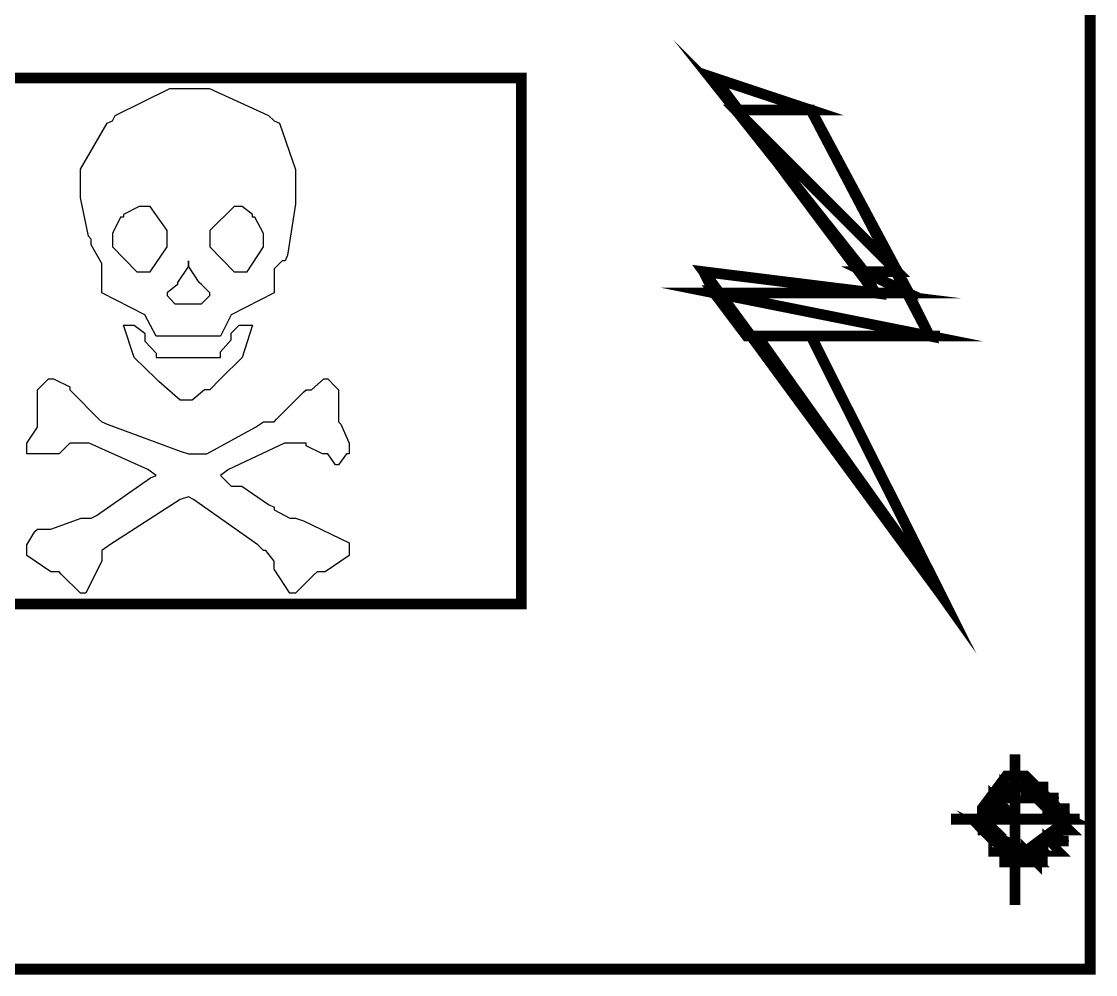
# Model space of a CAD drawing. Extents: x 0 to 210, y 0 to 297.
# Drawn here: x 86.582 to 90.823, y 197.801 to 201.563 of the extents above; entities that cross this region are included whole.
import ezdxf

# ---------------------------------------------------------------- set-up
doc = ezdxf.new("R2010")
doc.units = 0
doc.header["$MEASUREMENT"] = 0
doc.layers.add('C00-00-00-BLACK', color=7, linetype='Continuous')

msp = doc.modelspace()

# ---------------------------------------------------------------- linework, layer by layer
at = {"layer": 'C00-00-00-BLACK', "const_width": 0.0423}
for points in [[(83.5918, 197.822), (90.8018, 197.822), (90.8018, 203.163), (83.5918, 203.163), (83.5918, 197.822)], [(89.4031, 201.213), (90.0409, 200.575), (89.91, 200.575), (89.4031, 201.213)], [(85.9261, 201.34), (85.9261, 199.263), (88.5553, 199.263), (88.5553, 201.34), (85.9261, 201.34)], [(89.3177, 201.34), (89.9527, 200.491), (89.2761, 200.575), (90.2092, 199.306), (89.6994, 200.321), (90.1679, 200.321), (89.6994, 201.213), (89.3177, 201.34)], [(89.3177, 201.34), (89.6994, 201.213), (89.4031, 201.213), (89.3177, 201.34)], [(89.6994, 201.213), (89.4031, 201.213), (90.0409, 200.575), (89.6994, 201.213)], [(89.2761, 200.575), (89.9527, 200.491), (89.3177, 200.491), (89.2761, 200.575)], [(90.0409, 200.575), (89.91, 200.575), (90.0825, 200.491), (90.0409, 200.575)], [(89.91, 200.575), (90.0825, 200.491), (89.9527, 200.491), (89.91, 200.575)], [(90.0825, 200.491), (89.3177, 200.491), (90.1679, 200.321), (90.0825, 200.491)], [(89.3177, 200.491), (90.1679, 200.321), (89.4457, 200.321), (89.3177, 200.491)], [(89.4457, 200.321), (89.487, 200.321), (89.6994, 200.321), (89.4457, 200.321)], [(89.4457, 200.321), (89.6994, 200.321), (89.7421, 200.321), (89.4457, 200.321)], [(89.487, 200.321), (89.6994, 200.321), (90.2092, 199.306), (89.487, 200.321)], [(89.6994, 200.321), (90.1679, 200.321), (90.2092, 200.321), (89.6994, 200.321)], [(90.6748, 198.414), (90.6748, 198.457), (90.5468, 198.584), (90.5041, 198.584), (90.4709, 198.584), (90.376, 198.457), (90.376, 198.414), (90.376, 198.382), (90.4709, 198.287), (90.5041, 198.287), (90.5468, 198.287), (90.6748, 198.382), (90.6748, 198.414)], [(90.6748, 198.414), (90.6748, 198.457), (90.5468, 198.584), (90.5041, 198.584), (90.4709, 198.584), (90.376, 198.457), (90.376, 198.414), (90.376, 198.382), (90.4709, 198.287), (90.5041, 198.287), (90.5468, 198.287), (90.6748, 198.382), (90.6748, 198.414)], [(90.6748, 198.414), (90.6748, 198.457), (90.5468, 198.584), (90.5041, 198.584), (90.4709, 198.584), (90.376, 198.457), (90.376, 198.414), (90.376, 198.382), (90.4709, 198.287), (90.5041, 198.287), (90.5468, 198.287), (90.6748, 198.382), (90.6748, 198.414)], [(90.4642, 198.498), (90.5055, 198.498), (90.4642, 198.541), (90.4642, 198.498)], [(90.5055, 198.541), (90.4642, 198.541), (90.5055, 198.541), (90.5055, 198.541)], [(90.4642, 198.498), (90.4642, 198.541), (90.5055, 198.541), (90.4642, 198.498)], [(90.5055, 198.541), (90.5482, 198.541), (90.5482, 198.541), (90.5055, 198.541)], [(90.5055, 198.541), (90.5482, 198.541), (90.5482, 198.541), (90.5055, 198.541)], [(90.5055, 198.541), (90.5482, 198.541), (90.5909, 198.541), (90.5055, 198.541)], [(90.5482, 198.541), (90.5909, 198.541), (90.5055, 198.541), (90.5482, 198.541)], [(90.5482, 198.541), (90.5055, 198.541), (90.5482, 198.541)], [(90.5055, 198.541), (90.5482, 198.541), (90.5909, 198.541), (90.5055, 198.541)], [(90.5482, 198.541), (90.5909, 198.541), (90.5055, 198.541), (90.5482, 198.541)], [(90.5055, 198.541), (90.5055, 198.541)], [(90.5909, 198.541), (90.5482, 198.541), (90.5909, 198.498), (90.5909, 198.541)], [(90.5482, 198.541), (90.5909, 198.498), (90.5482, 198.498), (90.5482, 198.541)], [(90.5482, 198.541), (90.5937, 198.541), (90.6364, 198.541), (90.5482, 198.541)], [(90.5937, 198.541), (90.6364, 198.541), (90.5482, 198.541), (90.5937, 198.541)], [(90.4215, 198.498), (90.4215, 198.456), (90.4642, 198.456), (90.4215, 198.498)], [(90.4215, 198.456), (90.4642, 198.456), (90.4215, 198.498), (90.4215, 198.456)], [(90.4642, 198.498), (90.4215, 198.498), (90.4642, 198.498), (90.4642, 198.498)], [(90.4215, 198.498), (90.4215, 198.498)], [(90.4215, 198.498), (90.4642, 198.498), (90.5055, 198.498), (90.4215, 198.498)], [(90.4215, 198.498), (90.4642, 198.498), (90.4642, 198.498), (90.4215, 198.498)], [(90.4215, 198.498), (90.4642, 198.498), (90.4642, 198.498), (90.4215, 198.498)], [(90.4642, 198.498), (90.5055, 198.498), (90.5055, 198.498), (90.4642, 198.498)], [(90.4642, 198.498), (90.5055, 198.498), (90.5055, 198.498), (90.4642, 198.498)], [(90.4642, 198.498), (90.5055, 198.498), (90.5055, 198.498), (90.4642, 198.498)], [(90.4642, 198.498), (90.5055, 198.498), (90.5055, 198.498), (90.4642, 198.498)], [(90.4642, 198.498), (90.4642, 198.498)], [(90.5909, 198.498), (90.5482, 198.498), (90.5909, 198.498)], [(90.5482, 198.498), (90.5909, 198.498), (90.6336, 198.498), (90.5482, 198.498)], [(90.6748, 198.414), (90.7175, 198.414), (90.6336, 198.456), (90.6748, 198.414)], [(90.5909, 198.498), (90.6336, 198.498), (90.6336, 198.498), (90.5909, 198.498)], [(90.5909, 198.498), (90.6336, 198.498), (90.6336, 198.498), (90.5909, 198.498)], [(90.5909, 198.498), (90.6336, 198.498), (90.6336, 198.498), (90.5909, 198.498)], [(90.5909, 198.498), (90.6336, 198.498), (90.6336, 198.498), (90.5909, 198.498)], [(90.5909, 198.498), (90.6364, 198.498), (90.6776, 198.498), (90.5909, 198.498)], [(90.6364, 198.498), (90.6776, 198.498), (90.5909, 198.498), (90.6364, 198.498)], [(90.6336, 198.498), (90.6336, 198.456), (90.6748, 198.456), (90.6336, 198.498)], [(90.6336, 198.456), (90.6748, 198.456), (90.6336, 198.498), (90.6336, 198.456)], [(90.6336, 198.498), (90.6748, 198.498), (90.6748, 198.498), (90.6336, 198.498)], [(90.6336, 198.498), (90.6748, 198.498), (90.6748, 198.498), (90.6336, 198.498)], [(90.4215, 198.456), (90.3785, 198.414), (90.4215, 198.414), (90.4215, 198.456)], [(90.3785, 198.414), (90.4215, 198.414), (90.4215, 198.456), (90.3785, 198.414)], [(90.4215, 198.456), (90.4642, 198.456), (90.4642, 198.456), (90.4215, 198.456)], [(90.4215, 198.456), (90.4642, 198.456), (90.4642, 198.456), (90.4215, 198.456)], [(90.4215, 198.456), (90.4642, 198.456), (90.4642, 198.456), (90.4215, 198.456)], [(90.4215, 198.456), (90.4642, 198.456), (90.4642, 198.456), (90.4215, 198.456)], [(90.6748, 198.414), (90.6336, 198.456), (90.6748, 198.456), (90.6748, 198.414)], [(90.6336, 198.456), (90.6748, 198.456), (90.6748, 198.456), (90.6336, 198.456)], [(90.6336, 198.456), (90.6748, 198.456), (90.6748, 198.456), (90.6336, 198.456)], [(90.6336, 198.456), (90.6748, 198.456), (90.6748, 198.456), (90.6336, 198.456)], [(90.6336, 198.456), (90.6748, 198.456), (90.6748, 198.456), (90.6336, 198.456)], [(90.6336, 198.456), (90.6776, 198.456), (90.7203, 198.456), (90.6336, 198.456)], [(90.6776, 198.456), (90.7203, 198.456), (90.6336, 198.456), (90.6776, 198.456)], [(90.3785, 198.372), (90.4215, 198.328), (90.4642, 198.328), (90.3785, 198.372)], [(90.4215, 198.328), (90.4642, 198.328), (90.3785, 198.372), (90.4215, 198.328)], [(90.3785, 198.414), (90.3785, 198.372), (90.4215, 198.372), (90.3785, 198.414)], [(90.3785, 198.372), (90.4215, 198.372), (90.3785, 198.414), (90.3785, 198.372)], [(90.3785, 198.414), (90.4215, 198.414), (90.4215, 198.414), (90.3785, 198.414)], [(90.3785, 198.414), (90.4215, 198.414), (90.4215, 198.414), (90.3785, 198.414)], [(90.3785, 198.414), (90.4215, 198.414), (90.4215, 198.414), (90.3785, 198.414)], [(90.3785, 198.414), (90.4215, 198.414), (90.4215, 198.414), (90.3785, 198.414)], [(90.3785, 198.414), (90.4215, 198.414), (90.4215, 198.414), (90.3785, 198.414)], [(90.3785, 198.414), (90.4215, 198.414), (90.4215, 198.414), (90.3785, 198.414)], [(90.6748, 198.414), (90.6748, 198.372), (90.7175, 198.372), (90.6748, 198.414)], [(90.6748, 198.372), (90.7175, 198.372), (90.6748, 198.414), (90.6748, 198.372)], [(90.6748, 198.414), (90.7175, 198.414), (90.7175, 198.414), (90.6748, 198.414)], [(90.6748, 198.414), (90.7175, 198.414), (90.7175, 198.414), (90.6748, 198.414)], [(90.6748, 198.414), (90.7175, 198.414), (90.7175, 198.414), (90.6748, 198.414)], [(90.6748, 198.414), (90.7175, 198.414), (90.7175, 198.414), (90.6748, 198.414)], [(90.3785, 198.372), (90.4215, 198.372), (90.4215, 198.372), (90.3785, 198.372)], [(90.3785, 198.372), (90.4215, 198.372), (90.4215, 198.372), (90.3785, 198.372)], [(90.3785, 198.372), (90.4215, 198.372), (90.4215, 198.372), (90.3785, 198.372)], [(90.3785, 198.372), (90.4215, 198.372), (90.4215, 198.372), (90.3785, 198.372)], [(90.3785, 198.372), (90.4215, 198.372), (90.4215, 198.372), (90.3785, 198.372)], [(90.3785, 198.372), (90.4215, 198.372), (90.4215, 198.372), (90.3785, 198.372)], [(90.6748, 198.372), (90.6748, 198.328), (90.6336, 198.328), (90.6748, 198.372)], [(90.6748, 198.372), (90.7175, 198.372), (90.7175, 198.372), (90.6748, 198.372)], [(90.6748, 198.372), (90.7175, 198.372), (90.7175, 198.372), (90.6748, 198.372)], [(90.6748, 198.328), (90.6748, 198.372), (90.6748, 198.328)], [(90.4215, 198.328), (90.4215, 198.287), (90.4642, 198.287), (90.4215, 198.328)], [(90.4215, 198.287), (90.4642, 198.287), (90.4215, 198.328), (90.4215, 198.287)], [(90.4215, 198.328), (90.4642, 198.328), (90.4642, 198.328), (90.4215, 198.328)], [(90.4215, 198.328), (90.4642, 198.328), (90.4642, 198.328), (90.4215, 198.328)], [(90.4215, 198.328), (90.4642, 198.328), (90.4642, 198.328), (90.4215, 198.328)], [(90.4215, 198.328), (90.4642, 198.328), (90.4642, 198.328), (90.4215, 198.328)], [(90.6336, 198.328), (90.6336, 198.287), (90.6748, 198.287), (90.6336, 198.328)], [(90.6336, 198.287), (90.6748, 198.287), (90.6336, 198.328), (90.6336, 198.287)], [(90.6336, 198.328), (90.6336, 198.328)], [(90.6336, 198.328), (90.6748, 198.328), (90.7175, 198.328), (90.6336, 198.328)], [(90.6336, 198.328), (90.6748, 198.328), (90.6748, 198.328), (90.6336, 198.328)], [(90.6336, 198.328), (90.6748, 198.328), (90.6748, 198.328), (90.6336, 198.328)], [(90.6336, 198.328), (90.6748, 198.328), (90.6748, 198.328), (90.6336, 198.328)], [(90.6336, 198.328), (90.6748, 198.328), (90.6748, 198.328), (90.6336, 198.328)], [(90.4215, 198.287), (90.4642, 198.287), (90.4642, 198.287), (90.4215, 198.287)], [(90.4215, 198.287), (90.4642, 198.287), (90.4642, 198.287), (90.4215, 198.287)], [(90.4215, 198.287), (90.4667, 198.287), (90.5083, 198.287), (90.4215, 198.287)], [(90.4667, 198.287), (90.5083, 198.287), (90.4215, 198.287), (90.4667, 198.287)], [(90.4215, 198.287), (90.4667, 198.287), (90.5083, 198.287), (90.4215, 198.287)], [(90.4667, 198.287), (90.5083, 198.287), (90.4215, 198.287), (90.4667, 198.287)], [(90.4642, 198.287), (90.5055, 198.245), (90.4642, 198.245), (90.4642, 198.287)], [(90.4642, 198.287), (90.5055, 198.287), (90.5055, 198.287), (90.4642, 198.287)], [(90.4642, 198.287), (90.5055, 198.287), (90.5055, 198.287), (90.4642, 198.287)], [(90.4642, 198.287), (90.5055, 198.287), (90.5055, 198.287), (90.4642, 198.287)], [(90.4642, 198.287), (90.5055, 198.287), (90.5055, 198.287), (90.4642, 198.287)], [(90.5055, 198.245), (90.4642, 198.287), (90.5055, 198.245)], [(90.5909, 198.287), (90.5482, 198.287), (90.5909, 198.245), (90.5909, 198.287)], [(90.5482, 198.287), (90.5909, 198.245), (90.5482, 198.245), (90.5482, 198.287)], [(90.5909, 198.287), (90.5482, 198.287), (90.5909, 198.287), (90.5909, 198.287)], [(90.6336, 198.287), (90.5909, 198.287), (90.6336, 198.287), (90.6336, 198.287)], [(90.5909, 198.287), (90.6336, 198.287), (90.6336, 198.287), (90.5909, 198.287)], [(90.5909, 198.287), (90.6336, 198.287), (90.6336, 198.287), (90.5909, 198.287)], [(90.5909, 198.287), (90.6336, 198.287), (90.6336, 198.287), (90.5909, 198.287)], [(90.5909, 198.287), (90.6336, 198.287), (90.6336, 198.287), (90.5909, 198.287)], [(90.5909, 198.287), (90.6336, 198.287), (90.6336, 198.287), (90.5909, 198.287)], [(90.5909, 198.287), (90.5909, 198.287)], [(90.6336, 198.287), (90.6748, 198.287), (90.6748, 198.287), (90.6336, 198.287)], [(90.6336, 198.287), (90.6748, 198.287), (90.6748, 198.287), (90.6336, 198.287)], [(90.4642, 198.245), (90.5083, 198.245), (90.551, 198.245), (90.4642, 198.245)], [(90.5083, 198.245), (90.551, 198.245), (90.4642, 198.245), (90.5083, 198.245)], [(90.5055, 198.245), (90.5482, 198.245), (90.5909, 198.245), (90.5055, 198.245)], [(90.5482, 198.245), (90.5909, 198.245), (90.5055, 198.245), (90.5482, 198.245)], [(90.5482, 198.245), (90.5055, 198.245), (90.5482, 198.245)], [(90.5055, 198.245), (90.5482, 198.245), (90.5909, 198.245), (90.5055, 198.245)], [(90.5482, 198.245), (90.5909, 198.245), (90.5055, 198.245), (90.5482, 198.245)], [(90.5482, 198.245), (90.5055, 198.245), (90.5482, 198.245)], [(90.5055, 198.245), (90.5482, 198.245), (90.5909, 198.245), (90.5055, 198.245)], [(90.5482, 198.245), (90.5482, 198.245)], [(90.5482, 198.245), (90.5909, 198.245), (90.6336, 198.245), (90.5482, 198.245)], [(90.5482, 198.245), (90.5909, 198.245), (90.5909, 198.245), (90.5482, 198.245)], [(90.5482, 198.245), (90.5909, 198.245), (90.5909, 198.245), (90.5482, 198.245)]]:
    msp.add_lwpolyline(points, close=True, dxfattribs=at)
at = {"layer": 'C00-00-00-BLACK'}
for points in [[(89.3177, 201.34), (89.6994, 201.213), (89.4031, 201.213), (89.3177, 201.34)], [(87.4102, 200.405), (87.3675, 200.321), (87.3358, 200.321), (87.2642, 200.321), (87.2409, 200.321), (87.2187, 200.321), (87.1721, 200.321), (87.1569, 200.321), (87.1569, 200.321), (87.1142, 200.321), (87.1142, 200.321), (87.0687, 200.405), (86.899, 200.491), (86.899, 200.575), (86.899, 200.608), (86.8578, 200.681), (86.8578, 200.704), (86.8468, 200.715), (86.8151, 200.867), (86.8151, 200.916), (86.8151, 200.98), (86.9199, 201.161), (86.9417, 201.17), (86.9516, 201.192), (87.1679, 201.298), (87.2409, 201.298), (87.3248, 201.298), (87.5577, 201.192), (87.5799, 201.17), (87.6004, 201.161), (87.6639, 200.979), (87.6639, 200.916), (87.6639, 200.842), (87.6321, 200.64), (87.6226, 200.618), (87.6117, 200.618), (87.5799, 200.586), (87.5799, 200.575), (87.5799, 200.491), (87.4102, 200.405)], [(89.6994, 201.213), (89.4031, 201.213), (90.0409, 200.575), (89.6994, 201.213)], [(89.4031, 201.213), (90.0409, 200.575), (89.91, 200.575), (89.4031, 201.213)], [(86.9417, 200.704), (86.9417, 200.673), (87.037, 200.575), (87.0687, 200.575), (87.0906, 200.575), (87.1569, 200.673), (87.1569, 200.704), (87.1569, 200.738), (87.0906, 200.833), (87.0687, 200.833), (87.0465, 200.833), (86.9844, 200.801), (86.9844, 200.79), (86.9735, 200.79), (86.9417, 200.726), (86.9417, 200.704)], [(87.3263, 200.704), (87.3263, 200.673), (87.4215, 200.575), (87.4529, 200.575), (87.4737, 200.575), (87.5372, 200.673), (87.5372, 200.704), (87.5372, 200.726), (87.5041, 200.79), (87.4945, 200.79), (87.4945, 200.801), (87.4529, 200.833), (87.4529, 200.833), (87.4215, 200.833), (87.3263, 200.738), (87.3263, 200.704)], [(87.2409, 200.618), (87.2409, 200.597), (87.1982, 200.533), (87.1982, 200.533), (87.1982, 200.524), (87.1569, 200.491), (87.1569, 200.491), (87.1569, 200.481), (87.1873, 200.448), (87.1982, 200.448), (87.1982, 200.448), (87.1982, 200.448), (87.1982, 200.448), (87.1982, 200.448), (87.2409, 200.448), (87.2409, 200.448), (87.2409, 200.448), (87.2836, 200.448), (87.2836, 200.448), (87.2931, 200.448), (87.3263, 200.481), (87.3263, 200.491), (87.3263, 200.491), (87.2931, 200.524), (87.2836, 200.533), (87.2836, 200.533), (87.2409, 200.597), (87.2409, 200.618)], [(89.2761, 200.575), (89.9527, 200.491), (89.3177, 200.491), (89.2761, 200.575)], [(90.0409, 200.575), (89.91, 200.575), (90.0825, 200.491), (90.0409, 200.575)], [(89.91, 200.575), (90.0825, 200.491), (89.9527, 200.491), (89.91, 200.575)], [(90.0825, 200.491), (89.3177, 200.491), (90.1679, 200.321), (90.0825, 200.491)], [(89.3177, 200.491), (90.1679, 200.321), (89.4457, 200.321), (89.3177, 200.491)], [(87.4945, 200.364), (87.4529, 200.237), (87.3675, 200.152), (87.3675, 200.152), (87.3263, 200.109), (87.3263, 200.109), (87.3044, 200.109), (87.2561, 200.068), (87.2409, 200.068), (87.2091, 200.068), (87.1238, 200.142), (87.1142, 200.152), (87.0271, 200.237), (86.9844, 200.364), (87.0271, 200.364), (87.0271, 200.364), (87.0687, 200.332), (87.0687, 200.321), (87.0687, 200.301), (87.1142, 200.254), (87.1142, 200.237), (87.1456, 200.237), (87.2162, 200.237), (87.2409, 200.237), (87.2726, 200.237), (87.3428, 200.237), (87.3675, 200.237), (87.3675, 200.259), (87.4102, 200.306), (87.4102, 200.321), (87.4102, 200.332), (87.442, 200.364), (87.4529, 200.364), (87.4945, 200.364)], [(89.4457, 200.321), (89.487, 200.321), (89.6994, 200.321), (89.4457, 200.321)], [(89.4457, 200.321), (89.6994, 200.321), (89.7421, 200.321), (89.4457, 200.321)], [(89.487, 200.321), (89.6994, 200.321), (90.2092, 199.306), (89.487, 200.321)], [(89.6994, 200.321), (90.1679, 200.321), (90.2092, 200.321), (89.6994, 200.321)], [(87.2409, 199.856), (87.3139, 199.856), (87.5055, 199.962), (87.5372, 199.982), (87.5372, 199.982), (87.5799, 199.982), (87.5799, 199.982), (87.5894, 199.993), (87.6956, 200.099), (87.7066, 200.109), (87.7274, 200.109), (87.7757, 200.152), (87.7919, 200.152), (87.7919, 200.152), (87.8223, 200.12), (87.8336, 200.109), (87.8336, 200.109), (87.8336, 200.079), (87.8336, 200.068), (87.8336, 200.068), (87.8336, 200.004), (87.8336, 199.982), (87.8431, 199.973), (87.8762, 199.898), (87.8762, 199.898), (87.8762, 199.898), (87.8762, 199.856), (87.8762, 199.856), (87.8649, 199.856), (87.8336, 199.813), (87.8336, 199.813), (87.8223, 199.813), (87.7919, 199.856), (87.7919, 199.856), (87.7701, 199.856), (87.7066, 199.888), (87.7066, 199.898), (87.6212, 199.898), (87.3993, 199.794), (87.3675, 199.771), (87.3675, 199.771), (87.4102, 199.729), (87.4102, 199.729), (87.4518, 199.729), (87.5577, 199.656), (87.5799, 199.645), (87.5799, 199.635), (87.642, 199.602), (87.6639, 199.602), (87.6956, 199.592), (87.8762, 199.505), (87.8762, 199.475), (87.8762, 199.455), (87.781, 199.39), (87.7492, 199.39), (87.7383, 199.38), (87.6639, 199.306), (87.6639, 199.306), (87.642, 199.306), (87.5799, 199.401), (87.5799, 199.432), (87.5799, 199.432), (87.5467, 199.475), (87.5372, 199.475), (87.515, 199.497), (87.2613, 199.676), (87.2409, 199.686), (87.2091, 199.676), (86.9308, 199.497), (86.899, 199.475), (86.899, 199.434), (86.8355, 199.306), (86.8151, 199.306), (86.8151, 199.306), (86.7406, 199.38), (86.7311, 199.39), (86.698, 199.39), (86.6027, 199.455), (86.6027, 199.475), (86.6027, 199.497), (86.6345, 199.549), (86.6454, 199.559), (86.698, 199.559), (86.8179, 199.602), (86.8578, 199.602), (86.8786, 199.613), (87.092, 199.762), (87.1142, 199.771), (87.0811, 199.794), (86.8497, 199.898), (86.7724, 199.898), (86.7724, 199.898), (86.7311, 199.856), (86.7311, 199.856), (86.7311, 199.856), (86.6881, 199.856), (86.6881, 199.856), (86.6662, 199.856), (86.6179, 199.856), (86.6027, 199.856), (86.6027, 199.856), (86.6027, 199.898), (86.6027, 199.898), (86.6027, 199.898), (86.6454, 199.962), (86.6454, 199.982), (86.6454, 200.004), (86.6454, 200.068), (86.6454, 200.068), (86.6454, 200.068), (86.6454, 200.109), (86.6454, 200.109), (86.6454, 200.109), (86.6881, 200.152), (86.6881, 200.152), (86.7089, 200.152), (86.7724, 200.12), (86.7724, 200.109), (86.7819, 200.099), (86.8881, 199.993), (86.899, 199.982), (86.9199, 199.973), (87.2091, 199.867), (87.2409, 199.856)], [(90.5055, 198.541), (90.4642, 198.541), (90.5055, 198.541), (90.5055, 198.541)], [(90.4642, 198.498), (90.5055, 198.498), (90.4642, 198.541), (90.4642, 198.498)], [(90.4642, 198.498), (90.4642, 198.541), (90.5055, 198.541), (90.4642, 198.498)], [(90.5055, 198.541), (90.5482, 198.541), (90.5482, 198.541), (90.5055, 198.541)], [(90.5055, 198.541), (90.5482, 198.541), (90.5482, 198.541), (90.5055, 198.541)], [(90.5055, 198.541), (90.5482, 198.541), (90.5909, 198.541), (90.5055, 198.541)], [(90.5482, 198.541), (90.5909, 198.541), (90.5055, 198.541), (90.5482, 198.541)], [(90.5482, 198.541), (90.5055, 198.541), (90.5482, 198.541)], [(90.5055, 198.541), (90.5482, 198.541), (90.5909, 198.541), (90.5055, 198.541)], [(90.5482, 198.541), (90.5909, 198.541), (90.5055, 198.541), (90.5482, 198.541)], [(90.5482, 198.541), (90.5937, 198.541), (90.6364, 198.541), (90.5482, 198.541)], [(90.5937, 198.541), (90.6364, 198.541), (90.5482, 198.541), (90.5937, 198.541)], [(90.5909, 198.541), (90.5482, 198.541), (90.5909, 198.498), (90.5909, 198.541)], [(90.5482, 198.541), (90.5909, 198.498), (90.5482, 198.498), (90.5482, 198.541)], [(90.4642, 198.498), (90.4215, 198.498), (90.4642, 198.498), (90.4642, 198.498)], [(90.4215, 198.498), (90.4642, 198.498), (90.5055, 198.498), (90.4215, 198.498)], [(90.4215, 198.498), (90.4642, 198.498), (90.4642, 198.498), (90.4215, 198.498)], [(90.4215, 198.498), (90.4642, 198.498), (90.4642, 198.498), (90.4215, 198.498)], [(90.4215, 198.498), (90.4215, 198.456), (90.4642, 198.456), (90.4215, 198.498)], [(90.4215, 198.456), (90.4642, 198.456), (90.4215, 198.498), (90.4215, 198.456)], [(90.4642, 198.498), (90.5055, 198.498), (90.5055, 198.498), (90.4642, 198.498)], [(90.4642, 198.498), (90.5055, 198.498), (90.5055, 198.498), (90.4642, 198.498)], [(90.4642, 198.498), (90.5055, 198.498), (90.5055, 198.498), (90.4642, 198.498)], [(90.4642, 198.498), (90.5055, 198.498), (90.5055, 198.498), (90.4642, 198.498)], [(90.5909, 198.498), (90.5482, 198.498), (90.5909, 198.498)], [(90.5482, 198.498), (90.5909, 198.498), (90.6336, 198.498), (90.5482, 198.498)], [(90.5909, 198.498), (90.6336, 198.498), (90.6336, 198.498), (90.5909, 198.498)], [(90.5909, 198.498), (90.6336, 198.498), (90.6336, 198.498), (90.5909, 198.498)], [(90.5909, 198.498), (90.6336, 198.498), (90.6336, 198.498), (90.5909, 198.498)], [(90.5909, 198.498), (90.6336, 198.498), (90.6336, 198.498), (90.5909, 198.498)], [(90.5909, 198.498), (90.6364, 198.498), (90.6776, 198.498), (90.5909, 198.498)], [(90.6364, 198.498), (90.6776, 198.498), (90.5909, 198.498), (90.6364, 198.498)], [(90.6336, 198.498), (90.6748, 198.498), (90.6748, 198.498), (90.6336, 198.498)], [(90.6336, 198.498), (90.6748, 198.498), (90.6748, 198.498), (90.6336, 198.498)], [(90.6336, 198.498), (90.6336, 198.456), (90.6748, 198.456), (90.6336, 198.498)], [(90.6336, 198.456), (90.6748, 198.456), (90.6336, 198.498), (90.6336, 198.456)], [(90.4215, 198.456), (90.3785, 198.414), (90.4215, 198.414), (90.4215, 198.456)], [(90.3785, 198.414), (90.4215, 198.414), (90.4215, 198.456), (90.3785, 198.414)], [(90.4215, 198.456), (90.4642, 198.456), (90.4642, 198.456), (90.4215, 198.456)], [(90.4215, 198.456), (90.4642, 198.456), (90.4642, 198.456), (90.4215, 198.456)], [(90.4215, 198.456), (90.4642, 198.456), (90.4642, 198.456), (90.4215, 198.456)], [(90.4215, 198.456), (90.4642, 198.456), (90.4642, 198.456), (90.4215, 198.456)], [(90.6336, 198.456), (90.6748, 198.456), (90.6748, 198.456), (90.6336, 198.456)], [(90.6336, 198.456), (90.6748, 198.456), (90.6748, 198.456), (90.6336, 198.456)], [(90.6336, 198.456), (90.6748, 198.456), (90.6748, 198.456), (90.6336, 198.456)], [(90.6336, 198.456), (90.6748, 198.456), (90.6748, 198.456), (90.6336, 198.456)], [(90.6336, 198.456), (90.6776, 198.456), (90.7203, 198.456), (90.6336, 198.456)], [(90.6776, 198.456), (90.7203, 198.456), (90.6336, 198.456), (90.6776, 198.456)], [(90.6748, 198.414), (90.7175, 198.414), (90.6336, 198.456), (90.6748, 198.414)], [(90.6748, 198.414), (90.6336, 198.456), (90.6748, 198.456), (90.6748, 198.414)], [(90.3785, 198.414), (90.4215, 198.414), (90.4215, 198.414), (90.3785, 198.414)], [(90.3785, 198.414), (90.4215, 198.414), (90.4215, 198.414), (90.3785, 198.414)], [(90.3785, 198.414), (90.4215, 198.414), (90.4215, 198.414), (90.3785, 198.414)], [(90.3785, 198.414), (90.4215, 198.414), (90.4215, 198.414), (90.3785, 198.414)], [(90.3785, 198.414), (90.4215, 198.414), (90.4215, 198.414), (90.3785, 198.414)], [(90.3785, 198.414), (90.4215, 198.414), (90.4215, 198.414), (90.3785, 198.414)], [(90.3785, 198.414), (90.3785, 198.372), (90.4215, 198.372), (90.3785, 198.414)], [(90.3785, 198.372), (90.4215, 198.372), (90.3785, 198.414), (90.3785, 198.372)], [(90.6748, 198.414), (90.7175, 198.414), (90.7175, 198.414), (90.6748, 198.414)], [(90.6748, 198.414), (90.7175, 198.414), (90.7175, 198.414), (90.6748, 198.414)], [(90.6748, 198.414), (90.7175, 198.414), (90.7175, 198.414), (90.6748, 198.414)], [(90.6748, 198.414), (90.7175, 198.414), (90.7175, 198.414), (90.6748, 198.414)], [(90.6748, 198.414), (90.6748, 198.372), (90.7175, 198.372), (90.6748, 198.414)], [(90.6748, 198.372), (90.7175, 198.372), (90.6748, 198.414), (90.6748, 198.372)], [(90.3785, 198.372), (90.4215, 198.372), (90.4215, 198.372), (90.3785, 198.372)], [(90.3785, 198.372), (90.4215, 198.372), (90.4215, 198.372), (90.3785, 198.372)], [(90.3785, 198.372), (90.4215, 198.372), (90.4215, 198.372), (90.3785, 198.372)], [(90.3785, 198.372), (90.4215, 198.372), (90.4215, 198.372), (90.3785, 198.372)], [(90.3785, 198.372), (90.4215, 198.372), (90.4215, 198.372), (90.3785, 198.372)], [(90.3785, 198.372), (90.4215, 198.372), (90.4215, 198.372), (90.3785, 198.372)], [(90.3785, 198.372), (90.4215, 198.328), (90.4642, 198.328), (90.3785, 198.372)], [(90.4215, 198.328), (90.4642, 198.328), (90.3785, 198.372), (90.4215, 198.328)], [(90.6748, 198.372), (90.6748, 198.328), (90.6336, 198.328), (90.6748, 198.372)], [(90.6748, 198.372), (90.7175, 198.372), (90.7175, 198.372), (90.6748, 198.372)], [(90.6748, 198.372), (90.7175, 198.372), (90.7175, 198.372), (90.6748, 198.372)], [(90.6748, 198.328), (90.6748, 198.372), (90.6748, 198.328)], [(90.4215, 198.328), (90.4642, 198.328), (90.4642, 198.328), (90.4215, 198.328)], [(90.4215, 198.328), (90.4642, 198.328), (90.4642, 198.328), (90.4215, 198.328)], [(90.4215, 198.328), (90.4642, 198.328), (90.4642, 198.328), (90.4215, 198.328)], [(90.4215, 198.328), (90.4642, 198.328), (90.4642, 198.328), (90.4215, 198.328)], [(90.4215, 198.328), (90.4215, 198.287), (90.4642, 198.287), (90.4215, 198.328)], [(90.4215, 198.287), (90.4642, 198.287), (90.4215, 198.328), (90.4215, 198.287)], [(90.6336, 198.328), (90.6748, 198.328), (90.7175, 198.328), (90.6336, 198.328)], [(90.6336, 198.328), (90.6748, 198.328), (90.6748, 198.328), (90.6336, 198.328)], [(90.6336, 198.328), (90.6748, 198.328), (90.6748, 198.328), (90.6336, 198.328)], [(90.6336, 198.328), (90.6748, 198.328), (90.6748, 198.328), (90.6336, 198.328)], [(90.6336, 198.328), (90.6748, 198.328), (90.6748, 198.328), (90.6336, 198.328)], [(90.6336, 198.328), (90.6336, 198.287), (90.6748, 198.287), (90.6336, 198.328)], [(90.6336, 198.287), (90.6748, 198.287), (90.6336, 198.328), (90.6336, 198.287)], [(90.4215, 198.287), (90.4642, 198.287), (90.4642, 198.287), (90.4215, 198.287)], [(90.4215, 198.287), (90.4642, 198.287), (90.4642, 198.287), (90.4215, 198.287)], [(90.4215, 198.287), (90.4667, 198.287), (90.5083, 198.287), (90.4215, 198.287)], [(90.4667, 198.287), (90.5083, 198.287), (90.4215, 198.287), (90.4667, 198.287)], [(90.4215, 198.287), (90.4667, 198.287), (90.5083, 198.287), (90.4215, 198.287)], [(90.4667, 198.287), (90.5083, 198.287), (90.4215, 198.287), (90.4667, 198.287)], [(90.4642, 198.287), (90.5055, 198.287), (90.5055, 198.287), (90.4642, 198.287)], [(90.4642, 198.287), (90.5055, 198.287), (90.5055, 198.287), (90.4642, 198.287)], [(90.4642, 198.287), (90.5055, 198.287), (90.5055, 198.287), (90.4642, 198.287)], [(90.4642, 198.287), (90.5055, 198.287), (90.5055, 198.287), (90.4642, 198.287)], [(90.5055, 198.245), (90.4642, 198.287), (90.5055, 198.245)], [(90.4642, 198.287), (90.5055, 198.245), (90.4642, 198.245), (90.4642, 198.287)], [(90.5909, 198.287), (90.5482, 198.287), (90.5909, 198.287), (90.5909, 198.287)], [(90.5909, 198.287), (90.5482, 198.287), (90.5909, 198.245), (90.5909, 198.287)], [(90.5482, 198.287), (90.5909, 198.245), (90.5482, 198.245), (90.5482, 198.287)], [(90.6336, 198.287), (90.5909, 198.287), (90.6336, 198.287), (90.6336, 198.287)], [(90.5909, 198.287), (90.6336, 198.287), (90.6336, 198.287), (90.5909, 198.287)], [(90.5909, 198.287), (90.6336, 198.287), (90.6336, 198.287), (90.5909, 198.287)], [(90.5909, 198.287), (90.6336, 198.287), (90.6336, 198.287), (90.5909, 198.287)], [(90.5909, 198.287), (90.6336, 198.287), (90.6336, 198.287), (90.5909, 198.287)], [(90.5909, 198.287), (90.6336, 198.287), (90.6336, 198.287), (90.5909, 198.287)], [(90.6336, 198.287), (90.6748, 198.287), (90.6748, 198.287), (90.6336, 198.287)], [(90.6336, 198.287), (90.6748, 198.287), (90.6748, 198.287), (90.6336, 198.287)], [(90.4642, 198.245), (90.5083, 198.245), (90.551, 198.245), (90.4642, 198.245)], [(90.5083, 198.245), (90.551, 198.245), (90.4642, 198.245), (90.5083, 198.245)], [(90.5055, 198.245), (90.5482, 198.245), (90.5909, 198.245), (90.5055, 198.245)], [(90.5482, 198.245), (90.5909, 198.245), (90.5055, 198.245), (90.5482, 198.245)], [(90.5482, 198.245), (90.5055, 198.245), (90.5482, 198.245)], [(90.5055, 198.245), (90.5482, 198.245), (90.5909, 198.245), (90.5055, 198.245)], [(90.5482, 198.245), (90.5909, 198.245), (90.5055, 198.245), (90.5482, 198.245)], [(90.5482, 198.245), (90.5055, 198.245), (90.5482, 198.245)], [(90.5055, 198.245), (90.5482, 198.245), (90.5909, 198.245), (90.5055, 198.245)], [(90.5482, 198.245), (90.5909, 198.245), (90.6336, 198.245), (90.5482, 198.245)], [(90.5482, 198.245), (90.5909, 198.245), (90.5909, 198.245), (90.5482, 198.245)], [(90.5482, 198.245), (90.5909, 198.245), (90.5909, 198.245), (90.5482, 198.245)]]:
    msp.add_lwpolyline(points, close=True, dxfattribs=at)
at = {"layer": 'C00-00-00-BLACK', "const_width": 0.0423}
for points in [[(90.5055, 198.67), (90.5055, 198.075)], [(90.2518, 198.414), (90.7602, 198.414)]]:
    msp.add_lwpolyline(points, dxfattribs=at)

doc.saveas('drawing.dxf')
